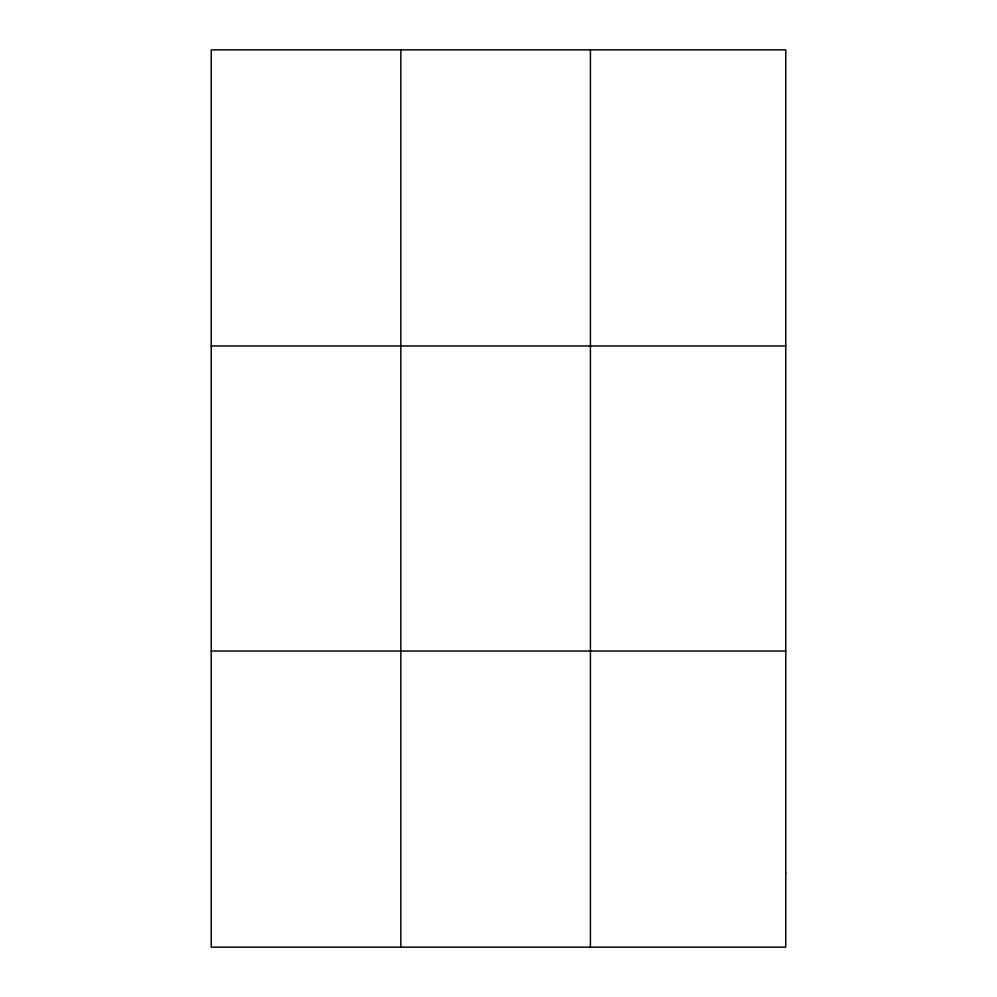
<?xml version="1.0" encoding="UTF-8"?>
<svg xmlns="http://www.w3.org/2000/svg" width="997" height="997" viewBox="0 0 997 997"><rect width="100%" height="100%" fill="white"/><g stroke="black" fill="none" stroke-linecap="round" stroke-linejoin="round"><path stroke-width="1.5" d="M400.831 49.85L400.831 947.15M590.423 49.85L590.423 947.15M211.239 345.959L785.761 345.959M211.239 651.041L785.761 651.041M785.761 873.123L785.761 947.15L211.239 947.15L211.239 49.85L785.761 49.85L785.761 873.123"/></g></svg>
